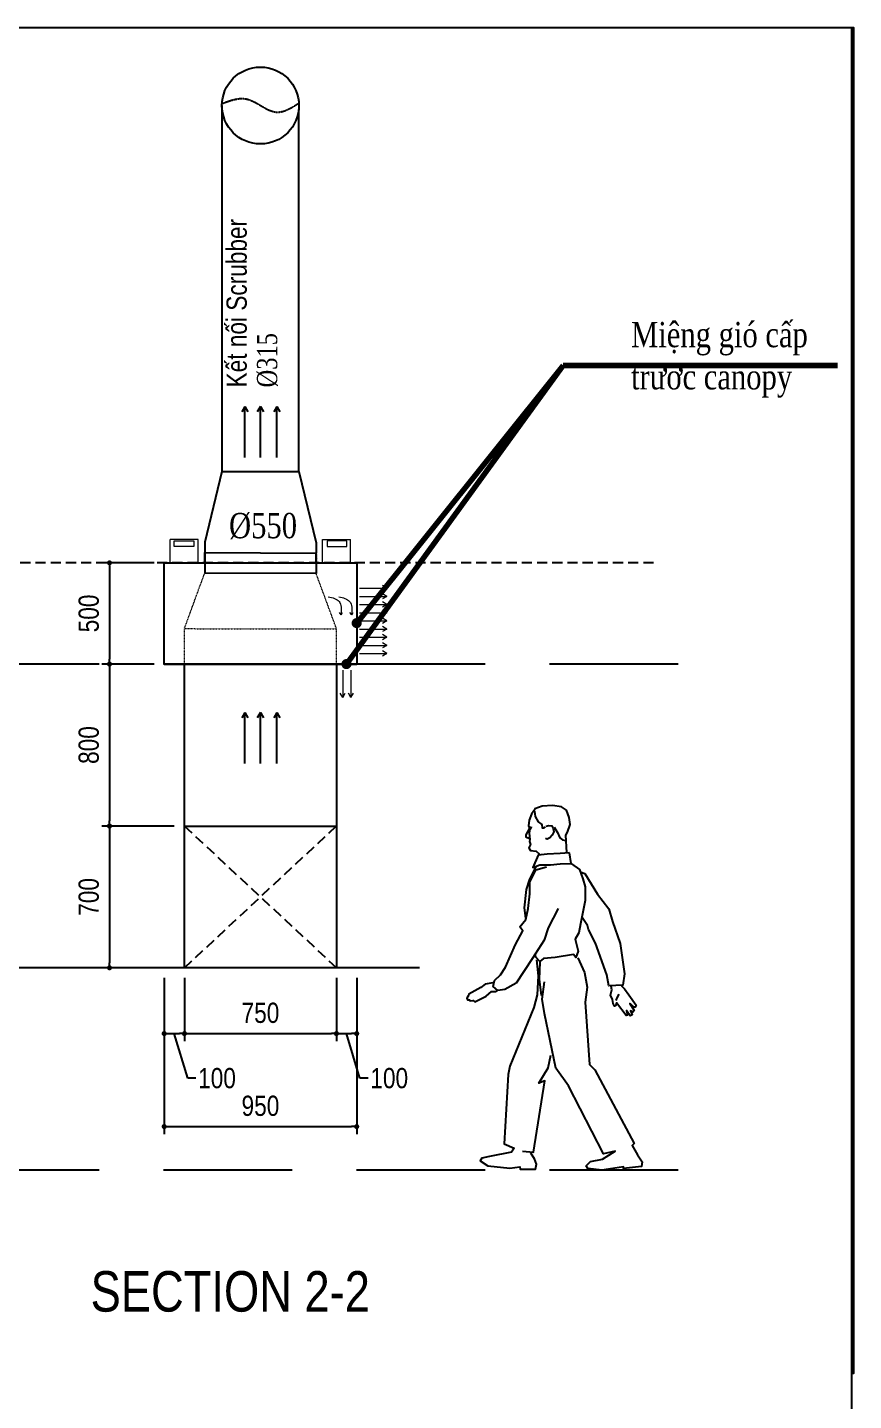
# Model space of a CAD drawing. Header units: millimetres. Extents: x -22127 to 62521, y -20076 to 86586.
# Drawn here: x 16876 to 20952, y 48938 to 55720 of the extents above; entities that cross this region are included whole.
import ezdxf

# ---------------------------------------------------------------- set-up
doc = ezdxf.new("R2010")
doc.units = ezdxf.units.MM
for name, pattern in [('Dash', [6.35, 3.175, -3.175]), ('DASHED', [0.75, 0.5, -0.25]), ('HIDDEN', [9.525, 6.35, -3.175]), ('ITSTN.11-23-DW-A-2-102-Rev.00-MẶT BẰNG CẢI TẠO$0$Dash', [6.35, 3.175, -3.175])]:
    doc.linetypes.add(name, pattern=pattern)
for name, color, linetype in [('31', 7, 'Continuous'), ('EAD', 6, 'Continuous'), ('ME-M.AC-Symbol', 7, 'Continuous'), ('SEAS-HLL-FAD', 3, 'Continuous'), ('TKS- AC', 6, 'Continuous'), ('XANH', 5, 'Continuous')]:
    doc.layers.add(name, color=color, linetype=linetype)
doc.styles.add('Arial_1', font='arial.ttf', dxfattribs={"width": 0.8, "height": 100})
doc.styles.add('Arial_5', font='arial.ttf', dxfattribs={"width": 0.8, "height": 125})
doc.styles.add('MtXpl_Times New Roman', font='times.ttf', dxfattribs={"height": 0.2})
doc.styles.add('Seas-Arial', font='arial.ttf', dxfattribs={"width": 0.9})
doc.styles.add('SVN-TEXT', font='arial.ttf', dxfattribs={"width": 0.8})
doc.dimstyles.new('HVAC - 100', dxfattribs={"dimscale": 100, "dimtxt": 2, "dimasz": 2, "dimexe": 1, "dimexo": 3, "dimgap": 1.5, "dimtad": 1, "dimdec": 0, "dimzin": 9, "dimdsep": 46, "dimtxsty": 'Seas-Arial', "dimcen": 0, "dimclrd": 256, "dimclre": 256, "dimclrt": 7, "dimadec": 0, "dimazin": 2, "dimtfac": 1, "dimtdec": 0, "dimtofl": 0, "dimtmove": 0, "dimatfit": 3, "dimfxl": 0.5, "dimtolj": 1, "dimtzin": 0, "dimarcsym": 0})
doc.dimstyles.new('SVN-DIM-50', dxfattribs={"dimscale": 50, "dimtxt": 2, "dimasz": 0.5, "dimexe": 0.75, "dimexo": 1, "dimgap": 0.4, "dimtad": 0, "dimdec": 0, "dimdsep": 46, "dimtxsty": 'SVN-TEXT', "dimblk": 'DOT', "dimcen": 2.5, "dimclrd": 256, "dimclre": 256, "dimclrt": 256, "dimadec": 0, "dimazin": 0, "dimtfac": 1, "dimtdec": 0, "dimtmove": 1, "dimatfit": 3, "dimldrblk": 'DOT', "dimfxl": 1, "dimtvp": 1, "dimtolj": 1, "dimtzin": 0, "dimlwd": -1, "dimlwe": -1, "dimarcsym": 0})

# ---------------------------------------------------------------- blocks, each defined once
blk = doc.blocks.new('_Dot')
at = {"color": 0, "linetype": 'ByBlock', "lineweight": -2}
blk.add_line((-0.5, 0), (-1, 0), dxfattribs=at)
at = {"color": 0, "linetype": 'ByBlock', "const_width": 0.5}
blk.add_lwpolyline([(-0.25, 0, 1), (0.25, 0, 1)], format="xyb", close=True, dxfattribs=at)
blk = doc.blocks.new('*D76')
at = {"ltscale": 200, "transparency": 16777216}
for p, q in [((17500.5, 52575.6), (17243.1, 52575.6)), ((17280.6, 52550.6), (17280.6, 51800.6)), ((17600.5, 51775.6), (17243.1, 51775.6))]:
    blk.add_line(p, q, dxfattribs=at)
at = {"layer": 'Defpoints', "color": 0, "transparency": 16777216}
for p in [(17550.5, 52575.6), (17280.6, 51775.6), (17650.5, 51775.6)]:
    blk.add_point(p, dxfattribs=at)
at = {"transparency": 16777216, "xscale": 25, "yscale": 25, "zscale": 25}
for p, rotation in [((17280.6, 52575.6), 90), ((17280.6, 51775.6), 270)]:
    blk.add_blockref('_Dot', p, dxfattribs=dict(at, rotation=rotation))
at = {"transparency": 16777216, "insert": (17178.5, 52175.6), "char_height": 100, "attachment_point": 5, "rotation": 90, "style": 'SVN-TEXT'}
blk.add_mtext('\\A1;800', dxfattribs=at)
blk = doc.blocks.new('*D77')
at = {"ltscale": 200, "transparency": 16777216}
for p, q in [((17600.5, 51775.6), (17243.1, 51775.6)), ((17280.6, 51750.6), (17280.6, 51100.6)), ((17600.5, 51075.6), (17243.1, 51075.6))]:
    blk.add_line(p, q, dxfattribs=at)
at = {"layer": 'Defpoints', "color": 0, "transparency": 16777216}
for p in [(17650.5, 51775.6), (17280.6, 51075.6), (17650.5, 51075.6)]:
    blk.add_point(p, dxfattribs=at)
at = {"transparency": 16777216, "xscale": 25, "yscale": 25, "zscale": 25}
for p, rotation in [((17280.6, 51775.6), 90), ((17280.6, 51075.6), 270)]:
    blk.add_blockref('_Dot', p, dxfattribs=dict(at, rotation=rotation))
at = {"transparency": 16777216, "insert": (17178.5, 51425.6), "char_height": 100, "attachment_point": 5, "rotation": 90, "style": 'SVN-TEXT'}
blk.add_mtext('\\A1;700', dxfattribs=at)
blk = doc.blocks.new('*D83')
at = {"ltscale": 200, "transparency": 16777216}
for p, q in [((17650.5, 51025.6), (17650.5, 50712.9)), ((18400.5, 51025.6), (18400.5, 50712.9)), ((17675.5, 50750.4), (18375.5, 50750.4))]:
    blk.add_line(p, q, dxfattribs=at)
at = {"layer": 'Defpoints', "color": 0, "transparency": 16777216}
for p in [(17650.5, 51075.6), (18400.5, 51075.6), (18400.5, 50750.4)]:
    blk.add_point(p, dxfattribs=at)
at = {"transparency": 16777216, "xscale": 25, "yscale": 25, "zscale": 25, "rotation": 180}
blk.add_blockref('_Dot', (17650.5, 50750.4), dxfattribs=at)
at = {"transparency": 16777216, "xscale": 25, "yscale": 25, "zscale": 25}
blk.add_blockref('_Dot', (18400.5, 50750.4), dxfattribs=at)
at = {"transparency": 16777216, "insert": (18025.5, 50852.5), "char_height": 100, "attachment_point": 5, "style": 'SVN-TEXT'}
blk.add_mtext('\\A1;750', dxfattribs=at)
blk = doc.blocks.new('*D84')
at = {"ltscale": 200, "transparency": 16777216}
for p, q in [((17500.5, 53075.6), (17243.1, 53075.6)), ((17280.6, 53050.6), (17280.6, 52600.6)), ((17412.8, 52575.6), (17243.1, 52575.6))]:
    blk.add_line(p, q, dxfattribs=at)
at = {"layer": 'Defpoints', "color": 0, "transparency": 16777216}
for p in [(17550.5, 53075.6), (17280.6, 52575.6), (17462.8, 52575.6)]:
    blk.add_point(p, dxfattribs=at)
at = {"transparency": 16777216, "xscale": 25, "yscale": 25, "zscale": 25}
for p, rotation in [((17280.6, 53075.6), 90), ((17280.6, 52575.6), 270)]:
    blk.add_blockref('_Dot', p, dxfattribs=dict(at, rotation=rotation))
at = {"transparency": 16777216, "insert": (17178.5, 52825.6), "char_height": 100, "attachment_point": 5, "rotation": 90, "style": 'SVN-TEXT'}
blk.add_mtext('\\A1;500', dxfattribs=at)
blk = doc.blocks.new('*D85')
at = {"ltscale": 200, "transparency": 16777216}
for p, q in [((17550.5, 51025.6), (17550.5, 50712.9)), ((17650.5, 51025.6), (17650.5, 50712.9)), ((17575.5, 50750.4), (17625.5, 50750.4)), ((17666.7, 50529.8), (17600.5, 50750.4)), ((17706.7, 50529.8), (17666.7, 50529.8))]:
    blk.add_line(p, q, dxfattribs=at)
at = {"layer": 'Defpoints', "color": 0, "transparency": 16777216}
for p in [(17550.5, 51075.6), (17650.5, 51075.6), (17650.5, 50750.4)]:
    blk.add_point(p, dxfattribs=at)
at = {"transparency": 16777216, "xscale": 25, "yscale": 25, "zscale": 25, "rotation": 180}
blk.add_blockref('_Dot', (17550.5, 50750.4), dxfattribs=at)
at = {"transparency": 16777216, "xscale": 25, "yscale": 25, "zscale": 25}
blk.add_blockref('_Dot', (17650.5, 50750.4), dxfattribs=at)
at = {"transparency": 16777216, "insert": (17811.1, 50529.8), "char_height": 100, "attachment_point": 5, "style": 'SVN-TEXT'}
blk.add_mtext('\\A1;100', dxfattribs=at)
blk = doc.blocks.new('*D86')
at = {"ltscale": 200, "transparency": 16777216}
for p, q in [((18400.5, 51025.6), (18400.5, 50712.9)), ((18500.5, 51025.6), (18500.5, 50712.9)), ((18425.5, 50750.4), (18475.5, 50750.4)), ((18516.7, 50529.8), (18450.5, 50750.4)), ((18556.7, 50529.8), (18516.7, 50529.8))]:
    blk.add_line(p, q, dxfattribs=at)
at = {"layer": 'Defpoints', "color": 0, "transparency": 16777216}
for p in [(18400.5, 51075.6), (18500.5, 51075.6), (18500.5, 50750.4)]:
    blk.add_point(p, dxfattribs=at)
at = {"transparency": 16777216, "xscale": 25, "yscale": 25, "zscale": 25, "rotation": 180}
blk.add_blockref('_Dot', (18400.5, 50750.4), dxfattribs=at)
at = {"transparency": 16777216, "xscale": 25, "yscale": 25, "zscale": 25}
blk.add_blockref('_Dot', (18500.5, 50750.4), dxfattribs=at)
at = {"transparency": 16777216, "insert": (18661.1, 50529.8), "char_height": 100, "attachment_point": 5, "style": 'SVN-TEXT'}
blk.add_mtext('\\A1;100', dxfattribs=at)
blk = doc.blocks.new('*D87')
at = {"ltscale": 200, "transparency": 16777216}
for p, q in [((17550.5, 51025.6), (17550.5, 50253.6)), ((18500.5, 51025.6), (18500.5, 50253.6)), ((17575.5, 50291.1), (18475.5, 50291.1))]:
    blk.add_line(p, q, dxfattribs=at)
at = {"layer": 'Defpoints', "color": 0, "transparency": 16777216}
for p in [(17550.5, 51075.6), (18500.5, 51075.6), (18500.5, 50291.1)]:
    blk.add_point(p, dxfattribs=at)
at = {"transparency": 16777216, "xscale": 25, "yscale": 25, "zscale": 25, "rotation": 180}
blk.add_blockref('_Dot', (17550.5, 50291.1), dxfattribs=at)
at = {"transparency": 16777216, "xscale": 25, "yscale": 25, "zscale": 25}
blk.add_blockref('_Dot', (18500.5, 50291.1), dxfattribs=at)
at = {"transparency": 16777216, "insert": (18025.5, 50393.2), "char_height": 100, "attachment_point": 5, "style": 'SVN-TEXT'}
blk.add_mtext('\\A1;950', dxfattribs=at)
blk = doc.blocks.new('A$7E981D122834A2')
at = {"layer": 'ME-M.AC-Symbol'}
blk.add_line((13.73, 42.54), (14.04, 42.61), dxfattribs=at)
for points in [[(9.37, 39.42), (9.5, 41.62), (9.27, 42), (8.96, 42.94), (9.06, 43.84), (9.42, 44.76), (10.06, 45.16), (11.18, 45.32), (12.48, 45.27), (13.4, 44.93), (13.53, 44.65), (13.79, 44.27), (14.09, 43.48), (14.19, 42.77), (14.04, 42.48), (14.5, 41.64), (14.5, 41.39), (14.07, 41.21)], [(13.45, 44.63), (13.33, 43.94), (12.97, 43.28), (12.51, 42.97), (12.48, 42.54), (12.2, 42.54), (12.05, 42.66)], [(10.95, 42.61), (10.54, 41.95), (10.26, 41.26), (9.93, 41.03), (9.52, 40.93)], [(11.95, 42.74), (11.64, 42.82), (11.26, 42.77), (11.1, 42.46), (11, 42.03), (11.23, 41.62), (11.49, 41.29), (11.82, 41.11), (12.07, 41.21)], [(13.84, 42.43), (14.02, 42.36), (14.09, 41.85), (14.02, 41.06), (14.04, 40.8), (13.94, 40.42), (14.14, 40.01), (13.94, 39.7), (13.22, 39.6), (12.82, 39.22)], [(8.79, 37.99), (7.79, 37.29), (7.38, 36.13), (7.05, 35.14), (7.09, 33.41), (7.67, 30.48), (7.88, 29.33), (8.33, 28.54), (7.96, 27.02), (8.25, 26.24), (8.54, 26.61), (10.85, 26.24), (12.29, 26.11), (12.75, 25.74), (13.28, 26.28), (13.32, 26.57)], [(7.71, 37), (7.13, 36.79), (5.52, 34.19), (4.12, 32.34), (3.63, 30.77), (2.68, 28.01), (2.14, 24.21), (2.35, 22.77), (4.08, 22.69), (4.33, 24.05), (5.77, 28.05), (6.64, 29.78), (6.76, 30.28), (7.46, 31.27)], [(10.44, 32.38), (11.72, 29.95), (12.21, 28.42), (13.74, 26.07), (15.72, 23.02), (17.16, 22.24), (18.03, 22.11), (18.61, 22.61), (18.44, 23.35), (17.7, 24.05), (17.08, 25.04), (15.8, 27.88), (14.89, 29.58), (15.26, 30.11), (14.52, 31.02), (14.23, 32.38), (14.03, 34.23), (14.03, 35.72), (13.28, 37.24), (11.92, 37.62)], [(13.28, 37.62), (14.07, 36.09), (14.48, 34.77), (14.73, 32.5), (14.56, 31.18)], [(7.99, 26.22), (7.16, 24.36), (6.82, 22.5), (7.09, 20.65), (6.54, 12.8), (5.85, 12.11), (0.9, 2.89), (1.17, 2.62), (0.48, 1.45), (-0.07, 0.55), (0, 0), (2.27, -0.28), (2.27, -0.07), (4.96, -0.48), (6.75, -0.28), (6.96, 0.07), (6.41, 0.62), (4.89, 0.89), (3.31, 1.93), (4.75, 1.58), (9.16, 10.12), (10.75, 12.32), (12.19, 19.2), (12.47, 20.99), (12.19, 23.19)], [(13.16, 25.95), (12.95, 23.95), (13.09, 21.54), (13.5, 19.96), (16.53, 12.59), (16.74, 11.56), (17.22, 2.82), (15.98, 2.27), (16.32, 1.79), (19.08, 1.24), (20.04, 1.03), (20.25, 0.69), (19.29, 0.07), (16.53, -0.21), (15.29, -0.07), (15.22, -0.34), (13.29, -0.34), (13.16, 0.28), (13.43, 0.96), (13.91, 1.65)], [(12.54, 21.47), (12.81, 23.54), (12.74, 25.67)], [(2.45, 22.78), (2.45, 22.62), (2.14, 22.29), (1.58, 21.57), (0.68, 20.26), (0.79, 19.99), (0.94, 19.99), (1.47, 20.48), (0.94, 19.58), (1.09, 19.39), (1.39, 19.54), (1.17, 19.05), (1.43, 18.9), (1.88, 19.58), (1.77, 18.98), (1.92, 18.94), (3.12, 20.56), (3.2, 20.26), (3.39, 20.14), (3.54, 20.48), (3.65, 20.97), (3.88, 21.5), (3.73, 22.17), (3.8, 22.62)], [(18.67, 23.04), (19.61, 22.89), (20.18, 22.47), (21.68, 21.65), (21.72, 21.46), (21.91, 21.12), (21.83, 20.93), (21.61, 20.93), (21.49, 20.78), (21.15, 20.86), (20.93, 20.67), (19.5, 21.38), (18.82, 21.95), (18.33, 21.95), (18.14, 22.06)], [(3.16, 20.82), (3.07, 21.17), (2.82, 21.65)], [(14.95, 1.93), (13.57, 1.79), (12.12, 10.74), (12.88, 10.46), (11.71, 12.39), (11.37, 13.97)]]:
    blk.add_lwpolyline(points, dxfattribs=at)
blk.add_lwpolyline([(9.04, 39.4), (10.21, 39.32), (11.84, 39.22), (12.97, 39.12), (13.66, 37.56), (12.76, 37.87), (11.44, 37.89), (10.19, 37.99), (8.83, 38.07)], close=True, dxfattribs=at)

msp = doc.modelspace()

# ---------------------------------------------------------------- linework, layer by layer
msp.add_lwpolyline([(10895, 55719.9), (20952.4, 55719.9), (20952.4, 49071.3), (10895, 49071.3)], close=True)

# ---------------------------------------------------------------- next in the draw order: wipeouts: each hides what was drawn before it
msp.add_wipeout([(10885, 55719.9), (20943.1, 55719.9), (20943.1, 42390), (10885, 42390)])

# ---------------------------------------------------------------- next in the draw order: linework, layer by layer
at = {"lineweight": 0}
for p, q in [((17718.7, 53190.8), (17580.5, 53190.8)), ((17580.5, 53075.6), (17580.5, 53190.8)), ((17718.7, 53075.6), (17718.7, 53190.8)), ((17718.7, 53075.6), (17718.7, 53190.8)), ((18332.4, 53075.6), (18332.4, 53190.8)), ((18332.4, 53190.8), (18470.6, 53190.8)), ((18332.4, 53075.6), (18332.4, 53190.8)), ((18470.6, 53075.6), (18470.6, 53190.8))]:
    msp.add_line(p, q, dxfattribs=at)
at = {"color": 8}
msp.add_lwpolyline([(10885, 55719.9), (20943.1, 55719.9), (20943.1, 42390), (10885, 42390)], close=True, dxfattribs=at)
at = {"lineweight": 0}
for points in [[(17600, 53183.6), (17697, 53183.6), (17697, 53155.5), (17600, 53155.5)], [(18451.1, 53183.6), (18354, 53183.6), (18354, 53155.5), (18451.1, 53155.5)]]:
    msp.add_lwpolyline(points, close=True, dxfattribs=at)
at = {"layer": 'EAD'}
for p, q in [((17948.3, 53848), (17933.2, 53821.6)), ((17948.3, 53848), (17933.2, 53821.6)), ((17948.3, 53595.8), (17948.3, 53848)), ((17948.3, 53848), (17963.5, 53821.6)), ((17948.3, 53595.8), (17948.3, 53848)), ((17948.3, 53848), (17963.5, 53821.6)), ((18025.3, 53848), (18010.1, 53821.6)), ((18025.3, 53848), (18010.1, 53821.6)), ((18025.3, 53595.8), (18025.3, 53848)), ((18025.3, 53848), (18040.4, 53821.6)), ((18025.3, 53595.8), (18025.3, 53848)), ((18025.3, 53848), (18040.4, 53821.6)), ((18106, 53848), (18090.9, 53821.6)), ((18106, 53848), (18090.9, 53821.6)), ((18106, 53595.8), (18106, 53848)), ((18106, 53848), (18121.2, 53821.6)), ((18106, 53595.8), (18106, 53848)), ((18106, 53848), (18121.2, 53821.6)), ((17750.5, 53075.6), (17750.5, 53126.1)), ((17750.5, 53126.1), (18300.5, 53124)), ((17750.5, 53075.6), (17750.5, 53126.1)), ((17750.5, 53126.1), (18300.5, 53124)), ((18300.5, 53073.4), (18300.5, 53124)), ((18300.5, 53073.4), (18300.5, 53124)), ((18300.5, 53022.9), (17750.5, 53025.1)), ((18300.5, 53022.9), (17750.5, 53025.1)), ((17948.3, 52336.4), (17933.2, 52309.9)), ((17948.3, 52336.4), (17933.2, 52309.9)), ((17948.3, 52084.2), (17948.3, 52336.4)), ((17948.3, 52336.4), (17963.5, 52309.9)), ((17948.3, 52084.2), (17948.3, 52336.4)), ((17948.3, 52336.4), (17963.5, 52309.9)), ((18025.3, 52336.4), (18010.1, 52309.9)), ((18025.3, 52336.4), (18010.1, 52309.9)), ((18025.3, 52084.2), (18025.3, 52336.4)), ((18025.3, 52336.4), (18040.4, 52309.9)), ((18025.3, 52084.2), (18025.3, 52336.4)), ((18025.3, 52336.4), (18040.4, 52309.9)), ((18106, 52336.4), (18090.9, 52309.9)), ((18106, 52336.4), (18090.9, 52309.9)), ((18106, 52084.2), (18106, 52336.4)), ((18106, 52336.4), (18121.2, 52309.9)), ((18106, 52084.2), (18106, 52336.4)), ((18106, 52336.4), (18121.2, 52309.9))]:
    msp.add_line(p, q, dxfattribs=at)
for points in [[(17835.5, 55334.4), (17835.5, 53527.1), (18025.5, 53527.1), (18215.5, 53526.6), (18215.5, 55314.2)], [(17835.3, 53527.1), (17750.3, 53177.1), (17750.3, 53126.1)], [(18215.3, 53526.6), (18300.2, 53174.4), (18300.3, 53124)], [(17750.5, 53126.6), (17750.5, 53076.1), (18300.5, 53076.1)], [(17750.5, 53075.6), (17750.5, 53025.1)], [(17750.5, 53075.6), (17750.5, 53025.1)], [(18300.5, 53073.4), (18300.5, 53022.9)], [(18300.5, 53073.4), (18300.5, 53022.9)]]:
    msp.add_lwpolyline(points, dxfattribs=at)
msp.add_circle((18025.5, 55334.4), 190, dxfattribs=at)
at = {"layer": 'SEAS-HLL-FAD', "color": 8, "linetype": 'DASHED', "ltscale": 100}
for points in [[(19965.4, 53075.6), (11134.5, 53075.6)], [(17650.5, 51775.6), (18400.5, 51075.6)], [(17650.5, 51075.6), (18400.5, 51775.6)]]:
    msp.add_lwpolyline(points, dxfattribs=at)
at = {"layer": 'SEAS-HLL-FAD'}
for points in [[(17550.5, 53075.6), (18500.5, 53075.6), (18500.5, 52575.6), (17550.5, 52575.6)], [(17650.5, 52575.6), (18400.5, 52575.6), (18400.5, 51075.6), (17650.5, 51075.6)], [(17650.5, 51775.6), (18400.5, 51775.6), (18400.5, 51075.6), (17650.5, 51075.6)]]:
    msp.add_lwpolyline(points, close=True, dxfattribs=at)
at = {"layer": 'SEAS-HLL-FAD', "color": 8, "linetype": 'HIDDEN', "ltscale": 100}
for points in [[(20087.2, 52575.6), (11119.8, 52575.6)], [(20087.2, 50075.6), (11119.8, 50075.6)]]:
    msp.add_lwpolyline(points, dxfattribs=at)
at = {"layer": 'SEAS-HLL-FAD', "color": 8, "ltscale": 100}
msp.add_lwpolyline([(18810.8, 51075.6), (11119.8, 51075.6)], dxfattribs=at)
at = {"layer": 'TKS- AC', "color": 8, "linetype": 'DASHED'}
msp.add_spline([(17837, 55344.7), (17953, 55367.3), (18027.2, 55334), (18101.4, 55302.2), (18216.3, 55347)], degree=3, dxfattribs=at)
at = {"layer": 'XANH'}
msp.add_line((17750.5, 53076.7), (17750.5, 53118.3), dxfattribs=at)
at = {"layer": 'XANH', "linetype": 'ITSTN.11-23-DW-A-2-102-Rev.00-MẶT BẰNG CẢI TẠO$0$Dash'}
msp.add_line((18300.3, 53117.5), (18300.3, 53075.8), dxfattribs=at)
at = {"layer": 'XANH', "lineweight": 0}
for p, q in [((17550.5, 53075.6), (17550.5, 52575.6)), ((18500.5, 52575.6), (18500.5, 53075.6)), ((18500.5, 52575.6), (17550.5, 52575.6)), ((18500.5, 52575.6), (18474.7, 52575.6))]:
    msp.add_line(p, q, dxfattribs=at)
at = {"layer": 'XANH', "linetype": 'DASHED', "lineweight": 0, "ltscale": 0.2}
for p, q in [((17650.5, 52751.4), (17750.5, 53025.1)), ((18400.5, 52751.4), (18300.3, 53022.9)), ((17650.5, 52575.6), (17650.5, 52749.4)), ((18400.5, 52575.6), (18400.5, 52749.4))]:
    msp.add_line(p, q, dxfattribs=at)
at = {"layer": 'XANH', "color": 4, "linetype": 'Continuous', "lineweight": 0}
for p, q in [((18514.3, 52950.4), (18650, 52950.4)), ((18514.3, 52910), (18650, 52910)), ((18650, 52950.4), (18627.9, 52963)), ((18650, 52950.4), (18627.9, 52937.8)), ((18650, 52910), (18627.9, 52922.7)), ((18650, 52910), (18627.9, 52897.4)), ((18514.3, 52869.7), (18650, 52869.7)), ((18650, 52869.7), (18627.9, 52882.3)), ((18650, 52869.7), (18627.9, 52857.1)), ((18650, 52829.3), (18627.9, 52841.9)), ((18514.3, 52829.3), (18650, 52829.3)), ((18514.3, 52789), (18650, 52789)), ((18650, 52829.3), (18627.9, 52816.7)), ((18650, 52789), (18627.9, 52801.6)), ((18650, 52789), (18627.9, 52776.4)), ((18514.3, 52748.6), (18650, 52748.6)), ((18514.3, 52708.3), (18650, 52708.3)), ((18650, 52748.6), (18627.9, 52761.2)), ((18650, 52748.6), (18627.9, 52736)), ((18650, 52708.3), (18627.9, 52720.9)), ((18650, 52708.3), (18627.9, 52695.6)), ((18514.3, 52667.9), (18650, 52667.9)), ((18650, 52667.9), (18627.9, 52680.5)), ((18650, 52667.9), (18627.9, 52655.3)), ((18650, 52627.5), (18627.9, 52640.2)), ((18514.3, 52627.5), (18650, 52627.5)), ((18650, 52627.5), (18627.9, 52614.9)), ((18431.7, 52545.9), (18431.7, 52410.2)), ((18472.1, 52545.9), (18472.1, 52410.2)), ((18431.7, 52410.2), (18419.1, 52432.3)), ((18431.7, 52410.2), (18444.3, 52432.3)), ((18472.1, 52410.2), (18459.5, 52432.3)), ((18472.1, 52410.2), (18484.7, 52432.3))]:
    msp.add_line(p, q, dxfattribs=at)
at = {"layer": 'XANH', "linetype": 'Dash'}
for points in [[(17750.5, 53076.7), (17750.5, 53035)], [(18300.3, 53075.8), (18300.3, 53034.2)]]:
    msp.add_lwpolyline(points, dxfattribs=at)
at = {"layer": 'XANH', "color": 4, "linetype": 'Continuous', "lineweight": 0}
for points in [[(18424.1, 52819.5), (18415.4, 52829.8)], [(18424.1, 52819.5), (18431.1, 52829.8)], [(18476.1, 52819.5), (18467.4, 52829.8)], [(18476.1, 52819.5), (18483.1, 52829.8)]]:
    msp.add_lwpolyline(points, dxfattribs=at)
at = {"layer": 'XANH', "linetype": 'DASHED', "lineweight": 0, "ltscale": 0.2}
msp.add_lwpolyline([(17650.2, 52750.5), (18400.5, 52749.4)], dxfattribs=at)
at = {"layer": 'XANH'}
msp.add_lwpolyline([(17550.5, 52575.6), (18500.5, 52575.6)], dxfattribs=at)
at = {"layer": 'XANH', "color": 4, "linetype": 'Continuous', "lineweight": 0}
for points in [[(18360.5, 52908), (18413.4, 52885), (18424.1, 52819.5)], [(18412.4, 52908), (18465.4, 52885), (18476.1, 52819.5)]]:
    msp.add_spline(points, degree=3, dxfattribs=at)

# ---------------------------------------------------------------- next in the draw order: block references
at = {"xscale": -39.31209265020363, "yscale": 39.31209265020363, "zscale": 39.31209265020363}
msp.add_blockref('A$7E981D122834A2', (19906, 50094.6), dxfattribs=at)

# ---------------------------------------------------------------- next in the draw order: texts
at = {"style": 'MtXpl_Times New Roman', "width": 0.8}
msp.add_text('Ø550', height=125, dxfattribs=at).set_placement((17870.5, 53197.1))
at = {"lineweight": 0, "insert": (17858, 53941.9), "char_height": 100, "attachment_point": 1, "rotation": 90, "line_spacing_factor": 0.8, "style": 'Arial_1'}
msp.add_mtext('\\A1;Kết nối Scrubber ', dxfattribs=at)
at = {"insert": (19854.6, 54265.7), "char_height": 125, "attachment_point": 1, "style": 'Arial_5'}
msp.add_mtext_dynamic_manual_height_columns('{\\fTimes New Roman|b0|i0|c163|p18;Miệng gió cấp trước canopy}', width=978.287, gutter_width=354, heights=[457.4], dxfattribs=at)
at = {"insert": (18008.2, 53941.9), "char_height": 100, "attachment_point": 1, "rotation": 90, "line_spacing_factor": 0.8, "style": 'Arial_5'}
msp.add_mtext_dynamic_manual_height_columns('{\\fTimes New Roman|b0|i0|c163|p18;%%C315}', width=4200.696, gutter_width=1000, heights=[134.4], dxfattribs=at)
at = {"layer": '31', "style": 'Seas-Arial', "width": 0.8}
msp.add_text('SECTION 2-2', height=200, dxfattribs=at).set_placement((17187.4, 49377.2))

# ---------------------------------------------------------------- next in the draw order: dimensions: what is measured, and where the dimension line sits
at = {"ltscale": 200}
for base, p1, p2, picture, middle in [((17280.6, 52575.6), (17550.5, 53075.6), (17462.8, 52575.6), '*D84', (17178.5, 52825.6)), ((17280.6, 51775.6), (17550.5, 52575.6), (17650.5, 51775.6), '*D76', (17178.5, 52175.6)), ((17280.6, 51075.6), (17650.5, 51775.6), (17650.5, 51075.6), '*D77', (17178.5, 51425.6))]:
    dim = msp.add_linear_dim(base=base, p1=p1, p2=p2, angle=90, dimstyle='SVN-DIM-50', override={"dimtxt": 2}, dxfattribs=at)
    dim.commit()
    dim.dimension.update_dxf_attribs({"geometry": picture, "text_midpoint": middle})
for base, p1, p2, picture, middle in [((17650.5, 50750.4), (17550.5, 51075.6), (17650.5, 51075.6), '*D85', (17726.7, 50529.8)), ((18500.5, 50291.1), (17550.5, 51075.6), (18500.5, 51075.6), '*D87', (18025.5, 50393.2)), ((18400.5, 50750.4), (17650.5, 51075.6), (18400.5, 51075.6), '*D83', (18025.5, 50852.5)), ((18500.5, 50750.4), (18400.5, 51075.6), (18500.5, 51075.6), '*D86', (18576.7, 50529.8))]:
    dim = msp.add_linear_dim(base=base, p1=p1, p2=p2, dimstyle='SVN-DIM-50', override={"dimtxt": 2}, dxfattribs=at)
    dim.commit()
    dim.dimension.update_dxf_attribs({"geometry": picture, "text_midpoint": middle})

# ---------------------------------------------------------------- next in the draw order: leaders
for points in [[(18449.9, 52575.6), (19519.7, 54050.7), (20742.9, 54050.7)], [(18500.5, 52777.9), (19519.7, 54050.7), (20874, 54050.7)]]:
    msp.add_leader(points, dimstyle='HVAC - 100', override={"dimtxt": 2, "dimasz": 0.5, "dimgap": 1.5, "dimtad": 1, "dimclrd": 256, "dimldrblk": 'Dot', "dimlwd": 65534})

doc.saveas('drawing.dxf')
